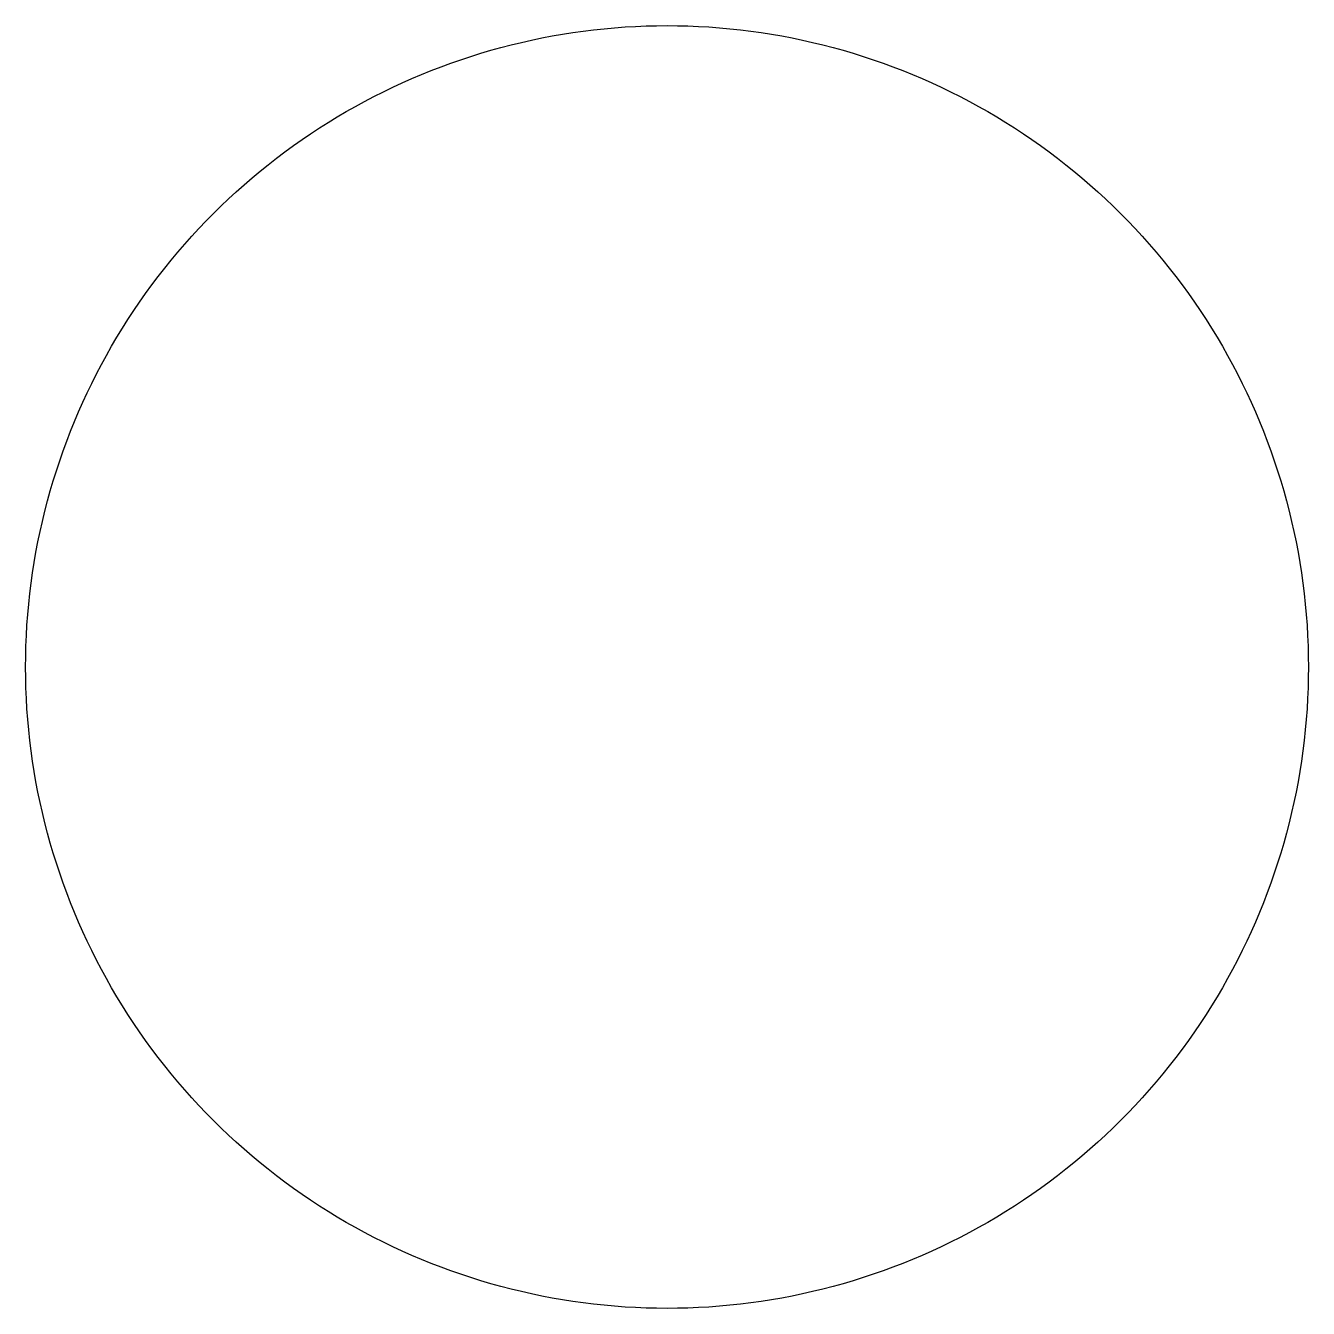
# Model space of a CAD drawing. Header units: millimetres. Extents: x 0 to 476, y 5 to 280.
# Drawn here: x 0 to 124, y 156 to 280 of the extents above; entities that cross this region are included whole.
import ezdxf

# ---------------------------------------------------------------- set-up
doc = ezdxf.new("R2010")
doc.units = ezdxf.units.MM
doc.layers.add('CUT', color=1, linetype='Continuous')

msp = doc.modelspace()

# ---------------------------------------------------------------- linework, layer by layer
at = {"layer": 'CUT'}
msp.add_lwpolyline([(124, 218), (123.99, 216.99), (123.97, 215.97), (123.93, 214.96), (123.87, 213.95), (123.79, 212.93), (123.7, 211.92), (123.59, 210.91), (123.47, 209.91), (123.33, 208.9), (123.17, 207.9), (123, 206.9), (122.81, 205.9), (122.6, 204.91), (122.38, 203.92), (122.14, 202.94), (121.89, 201.95), (121.62, 200.98), (121.33, 200), (121.03, 199.03), (120.71, 198.07), (120.38, 197.11), (120.03, 196.16), (119.66, 195.21), (119.28, 194.27), (118.88, 193.34), (118.47, 192.41), (118.05, 191.49), (117.61, 190.58), (117.15, 189.67), (116.68, 188.77), (116.19, 187.88), (115.69, 187), (115.18, 186.13), (114.65, 185.26), (114.11, 184.4), (113.55, 183.55), (112.98, 182.72), (112.4, 181.89), (111.8, 181.07), (111.19, 180.26), (110.56, 179.46), (109.93, 178.67), (109.28, 177.89), (108.61, 177.12), (107.94, 176.36), (107.25, 175.62), (106.55, 174.88), (105.84, 174.16), (105.12, 173.45), (104.38, 172.75), (103.64, 172.06), (102.88, 171.39), (102.11, 170.72), (101.33, 170.07), (100.54, 169.44), (99.74, 168.81), (98.93, 168.2), (98.11, 167.6), (97.28, 167.02), (96.45, 166.45), (95.6, 165.89), (94.74, 165.35), (93.87, 164.82), (93, 164.31), (92.12, 163.81), (91.23, 163.32), (90.33, 162.85), (89.42, 162.39), (88.51, 161.95), (87.59, 161.53), (86.66, 161.12), (85.73, 160.72), (84.79, 160.34), (83.84, 159.97), (82.89, 159.62), (81.93, 159.29), (80.97, 158.97), (80, 158.67), (79.02, 158.38), (78.05, 158.11), (77.06, 157.86), (76.08, 157.62), (75.09, 157.4), (74.1, 157.19), (73.1, 157), (72.1, 156.83), (71.1, 156.67), (70.09, 156.53), (69.09, 156.41), (68.08, 156.3), (67.07, 156.21), (66.05, 156.13), (65.04, 156.07), (64.03, 156.03), (63.01, 156.01), (62, 156), (60.99, 156.01), (59.97, 156.03), (58.96, 156.07), (57.95, 156.13), (56.93, 156.21), (55.92, 156.3), (54.91, 156.41), (53.91, 156.53), (52.9, 156.67), (51.9, 156.83), (50.9, 157), (49.9, 157.19), (48.91, 157.4), (47.92, 157.62), (46.94, 157.86), (45.95, 158.11), (44.98, 158.38), (44, 158.67), (43.03, 158.97), (42.07, 159.29), (41.11, 159.62), (40.16, 159.97), (39.21, 160.34), (38.27, 160.72), (37.34, 161.12), (36.41, 161.53), (35.49, 161.95), (34.58, 162.39), (33.67, 162.85), (32.77, 163.32), (31.88, 163.81), (31, 164.31), (30.13, 164.82), (29.26, 165.35), (28.4, 165.89), (27.55, 166.45), (26.72, 167.02), (25.89, 167.6), (25.07, 168.2), (24.26, 168.81), (23.46, 169.44), (22.67, 170.07), (21.89, 170.72), (21.12, 171.39), (20.36, 172.06), (19.62, 172.75), (18.88, 173.45), (18.16, 174.16), (17.45, 174.88), (16.75, 175.62), (16.06, 176.36), (15.39, 177.12), (14.72, 177.89), (14.07, 178.67), (13.44, 179.46), (12.81, 180.26), (12.2, 181.07), (11.6, 181.89), (11.02, 182.72), (10.45, 183.55), (9.89, 184.4), (9.35, 185.26), (8.82, 186.13), (8.31, 187), (7.81, 187.88), (7.32, 188.77), (6.85, 189.67), (6.39, 190.58), (5.95, 191.49), (5.53, 192.41), (5.12, 193.34), (4.72, 194.27), (4.34, 195.21), (3.97, 196.16), (3.62, 197.11), (3.29, 198.07), (2.97, 199.03), (2.67, 200), (2.38, 200.98), (2.11, 201.95), (1.86, 202.94), (1.62, 203.92), (1.4, 204.91), (1.19, 205.9), (1, 206.9), (0.83, 207.9), (0.67, 208.9), (0.53, 209.91), (0.41, 210.91), (0.3, 211.92), (0.21, 212.93), (0.13, 213.95), (0.07, 214.96), (0.03, 215.97), (0.01, 216.99), (0, 218), (0.01, 219.01), (0.03, 220.03), (0.07, 221.04), (0.13, 222.05), (0.21, 223.07), (0.3, 224.08), (0.41, 225.09), (0.53, 226.09), (0.67, 227.1), (0.83, 228.1), (1, 229.1), (1.19, 230.1), (1.4, 231.09), (1.62, 232.08), (1.86, 233.06), (2.11, 234.05), (2.38, 235.02), (2.67, 236), (2.97, 236.97), (3.29, 237.93), (3.62, 238.89), (3.97, 239.84), (4.34, 240.79), (4.72, 241.73), (5.12, 242.66), (5.53, 243.59), (5.95, 244.51), (6.39, 245.42), (6.85, 246.33), (7.32, 247.23), (7.81, 248.12), (8.31, 249), (8.82, 249.87), (9.35, 250.74), (9.89, 251.6), (10.45, 252.45), (11.02, 253.28), (11.6, 254.11), (12.2, 254.93), (12.81, 255.74), (13.44, 256.54), (14.07, 257.33), (14.72, 258.11), (15.39, 258.88), (16.06, 259.64), (16.75, 260.38), (17.45, 261.12), (18.16, 261.84), (18.88, 262.55), (19.62, 263.25), (20.36, 263.94), (21.12, 264.61), (21.89, 265.28), (22.67, 265.93), (23.46, 266.56), (24.26, 267.19), (25.07, 267.8), (25.89, 268.4), (26.72, 268.98), (27.55, 269.55), (28.4, 270.11), (29.26, 270.65), (30.13, 271.18), (31, 271.69), (31.88, 272.19), (32.77, 272.68), (33.67, 273.15), (34.58, 273.61), (35.49, 274.05), (36.41, 274.47), (37.34, 274.88), (38.27, 275.28), (39.21, 275.66), (40.16, 276.03), (41.11, 276.38), (42.07, 276.71), (43.03, 277.03), (44, 277.33), (44.98, 277.62), (45.95, 277.89), (46.94, 278.14), (47.92, 278.38), (48.91, 278.6), (49.9, 278.81), (50.9, 279), (51.9, 279.17), (52.9, 279.33), (53.91, 279.47), (54.91, 279.59), (55.92, 279.7), (56.93, 279.79), (57.95, 279.87), (58.96, 279.93), (59.97, 279.97), (60.99, 279.99), (62, 280), (63.01, 279.99), (64.03, 279.97), (65.04, 279.93), (66.05, 279.87), (67.07, 279.79), (68.08, 279.7), (69.09, 279.59), (70.09, 279.47), (71.1, 279.33), (72.1, 279.17), (73.1, 279), (74.1, 278.81), (75.09, 278.6), (76.08, 278.38), (77.06, 278.14), (78.05, 277.89), (79.02, 277.62), (80, 277.33), (80.97, 277.03), (81.93, 276.71), (82.89, 276.38), (83.84, 276.03), (84.79, 275.66), (85.73, 275.28), (86.66, 274.88), (87.59, 274.47), (88.51, 274.05), (89.42, 273.61), (90.33, 273.15), (91.23, 272.68), (92.12, 272.19), (93, 271.69), (93.87, 271.18), (94.74, 270.65), (95.6, 270.11), (96.45, 269.55), (97.28, 268.98), (98.11, 268.4), (98.93, 267.8), (99.74, 267.19), (100.54, 266.56), (101.33, 265.93), (102.11, 265.28), (102.88, 264.61), (103.64, 263.94), (104.38, 263.25), (105.12, 262.55), (105.84, 261.84), (106.55, 261.12), (107.25, 260.38), (107.94, 259.64), (108.61, 258.88), (109.28, 258.11), (109.93, 257.33), (110.56, 256.54), (111.19, 255.74), (111.8, 254.93), (112.4, 254.11), (112.98, 253.28), (113.55, 252.45), (114.11, 251.6), (114.65, 250.74), (115.18, 249.87), (115.69, 249), (116.19, 248.12), (116.68, 247.23), (117.15, 246.33), (117.61, 245.42), (118.05, 244.51), (118.47, 243.59), (118.88, 242.66), (119.28, 241.73), (119.66, 240.79), (120.03, 239.84), (120.38, 238.89), (120.71, 237.93), (121.03, 236.97), (121.33, 236), (121.62, 235.02), (121.89, 234.05), (122.14, 233.06), (122.38, 232.08), (122.6, 231.09), (122.81, 230.1), (123, 229.1), (123.17, 228.1), (123.33, 227.1), (123.47, 226.09), (123.59, 225.09), (123.7, 224.08), (123.79, 223.07), (123.87, 222.05), (123.93, 221.04), (123.97, 220.03), (123.99, 219.01), (124, 218)], close=True, dxfattribs=at)

doc.saveas('drawing.dxf')
